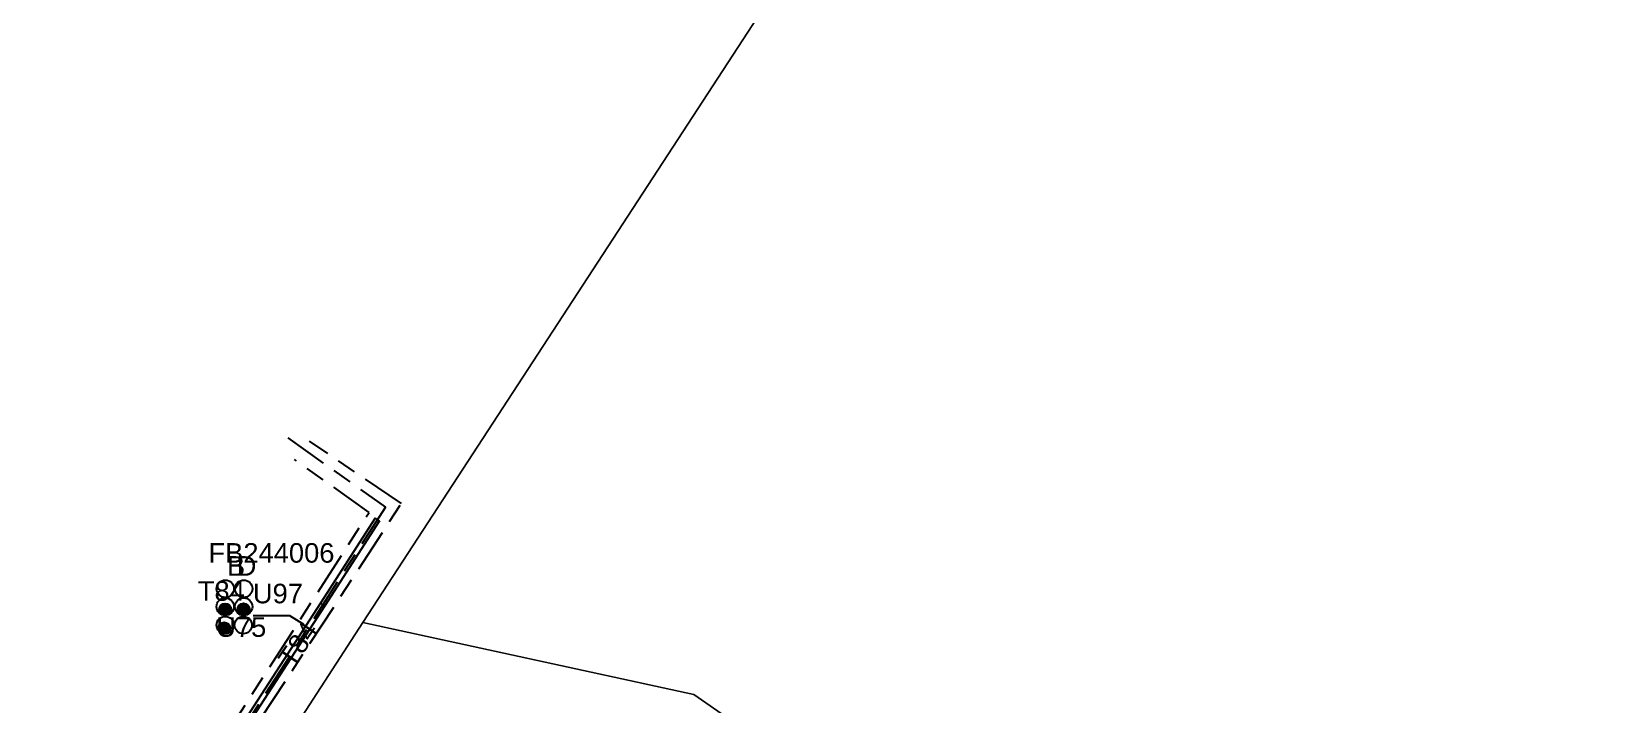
# Model space of a CAD drawing. Header units: metres. Extents: x 314728 to 315901, y 6265229 to 6266735.
# Drawn here: x 315121.7 to 315265.7, y 6266159.9 to 6266221.9 of the extents above; entities that cross this region are included whole.
import ezdxf
from ezdxf.enums import TextEntityAlignment as Align

# ---------------------------------------------------------------- set-up
doc = ezdxf.new("R2010")
doc.units = ezdxf.units.M
doc.linetypes.add('Cable Exist UG', pattern=[8.2, 4, -1.2, 1.8, -1.2])
doc.layers.get('0').update_dxf_attribs({"color": 6})
doc.layers.add('Cadastre Land Parcels_SP_EXT', color=250, linetype='Continuous', lineweight=5)
for name, color, linetype in [('Duct_SP_EXT', 7, 'Continuous'), ('Mains_HV_EXT', 7, 'Continuous'), ('Mains_LV_EXT', 7, 'Continuous')]:
    doc.layers.add(name, color=color, linetype=linetype)
doc.styles.get("Standard").update_dxf_attribs({"font": 'arial.ttf'})

# ---------------------------------------------------------------- blocks, each defined once
blk = doc.blocks.new('DUCT_EXT')
blk.add_circle((0, 0.8), 0.8)
at = {"flags": 1}
blk.add_attdef('Z', (0, 0), '', height=0.2, dxfattribs=at)
at = {"flags": 9}
for tag, p in [('DUCT_CODE', (0, 0)), ('XSECT_TYPE', (0, -0.2)), ('STATE', (0, -0.6)), ('FB_REFERENCE', (0, -0.4)), ('NOTES', (0, -0.8))]:
    blk.add_attdef(tag, text='', height=0.2, dxfattribs=at).set_placement(p, align=Align.MIDDLE_LEFT)
blk = doc.blocks.new('CABLE_LARGE_EXT')
h = blk.add_hatch(color=256)
edge = h.paths.add_edge_path()
edge.add_arc((0, 0.55), 0.55, 0, 360)
blk.add_circle((0, 0.55), 0.55)
at = {"flags": 1}
blk.add_attdef('Z', (0, 0), '', height=0.2, dxfattribs=at)
at = {"flags": 9}
for tag, p in [('COND_CODE', (0, 0)), ('STATE', (0, -0.4)), ('XSECT_SIZE', (0, -0.6)), ('FB_REFERENCE', (0, -0.2)), ('NOTES', (0, -0.8))]:
    blk.add_attdef(tag, text='', height=0.2, dxfattribs=at).set_placement(p, align=Align.MIDDLE_LEFT)

msp = doc.modelspace()

# ---------------------------------------------------------------- linework, layer by layer
at = {"layer": 'Cadastre Land Parcels_SP_EXT', "linetype": 'Continuous'}
for points in [[(315035.17, 6266228.85), (315025.25, 6266213.65), (315015.42, 6266198.52), (315022.17, 6266194.07), (315042.96, 6266180.41), (315074.22, 6266159.86), (315079.51, 6266156.39), (315126.1, 6266125.83), (315126.66, 6266126.72), (315140.97, 6266150.1), (315152.21, 6266167.43), (315249.84, 6266317.07)], [(315249.84, 6266317.07), (315152.21, 6266167.43), (315182.7, 6266160.78), (315194.45, 6266152.62), (315186.59, 6266141.07), (315198.94, 6266132.99), (315195.3, 6266127.68), (315196.79, 6266117.08), (315211.28, 6266098.66), (315218.37, 6266091.81), (315227.49, 6266085.6), (315232.41, 6266086.16), (315236.11, 6266091.8), (315260.31, 6266128.28), (315263.68, 6266133.58), (315267.33, 6266138.7)]]:
    msp.add_lwpolyline(points, dxfattribs=at)
msp.add_lwpolyline([(315182.94, 6266135.7), (315186.59, 6266141.07), (315194.45, 6266152.62), (315182.7, 6266160.78), (315152.21, 6266167.43), (315140.97, 6266150.1), (315148.45, 6266142.22), (315156.69, 6266136.47), (315167.8, 6266131.4), (315172.28, 6266130.97), (315182.94, 6266135.7)], close=True, dxfattribs=at)
at = {"layer": 'Duct_SP_EXT'}
for p, q in [((315153.35, 6266177.04), (315148.31, 6266169.21)), ((315153.75, 6266176.78), (315148.71, 6266168.95)), ((315153.35, 6266177.04), (315153.55, 6266176.91)), ((315153.75, 6266176.78), (315153.55, 6266176.91)), ((315148.31, 6266169.21), (315136.85, 6266151.53)), ((315148.71, 6266168.95), (315137.25, 6266151.27)), ((315148.31, 6266169.21), (315148.51, 6266169.08)), ((315148.71, 6266168.95), (315148.51, 6266169.08))]:
    msp.add_line(p, q, dxfattribs=at)
msp.add_lwpolyline([(315142.12, 6266168.08), (315145.46, 6266168.08), (315146.73, 6266167.26)], dxfattribs=at)
at = {"layer": 'Mains_HV_EXT', "linetype": 'Cable Exist UG'}
for points in [[(315137.45, 6266149.87), (315138.37, 6266151.77), (315155.76, 6266178.39), (315147.29, 6266184.12)], [(315178.45, 6265996.52), (315223.99, 6266065.71), (315216.06, 6266070.81), (315206.49, 6266078.03), (315198.82, 6266085.22), (315193.51, 6266092.02), (315188.88, 6266097.2), (315184.33, 6266100.02), (315179.92, 6266101.68), (315175.27, 6266102.57), (315171.87, 6266103.91), (315169.08, 6266105.43), (315167.11, 6266108.59), (315164.8, 6266113.15), (315162.1, 6266117.73), (315158.51, 6266121.38), (315152.65, 6266125.43), (315137.63, 6266135.09), (315142.15, 6266141.62), (315134.75, 6266149.57), (315152.8, 6266177.56), (315145.9, 6266182.44)]]:
    msp.add_lwpolyline(points, dxfattribs=at)
at = {"layer": 'Mains_LV_EXT', "linetype": 'Cable Exist UG'}
msp.add_lwpolyline([(315145.29, 6266184.41), (315154.28, 6266178.03), (315137.14, 6266151.39), (315141.47, 6266146.78)], dxfattribs=at)

# ---------------------------------------------------------------- block references
at = {"layer": 'Duct_SP_EXT'}
for name, p in [('DUCT_EXT', (315139.54, 6266169.73)), ('DUCT_EXT', (315141.24, 6266169.73)), ('DUCT_EXT', (315139.53, 6266168.08)), ('CABLE_LARGE_EXT', (315139.53, 6266168.08)), ('DUCT_EXT', (315141.23, 6266168.08)), ('DUCT_EXT', (315139.53, 6266166.38)), ('DUCT_EXT', (315141.19, 6266166.38))]:
    msp.add_blockref(name, p, dxfattribs=at)
at = {"layer": 'Duct_SP_EXT', "rotation": 90}
for p in [(315141.77, 6266168.64), (315139.99, 6266166.9)]:
    msp.add_blockref('CABLE_LARGE_EXT', p, dxfattribs=at)

# ---------------------------------------------------------------- texts
at = {"layer": 'Duct_SP_EXT'}
for s, p in [('FB244006', (315137.99, 6266172.93)), ('B', (315139.69, 6266171.73)), ('D', (315140.59, 6266171.73)), ('T84', (315137.01, 6266169.42)), ('U97', (315142.08, 6266169.19)), ('U75', (315138.7, 6266166.1))]:
    msp.add_text(s, height=1.8, dxfattribs=at).set_placement(p)
at = {"layer": 'Mains_LV_EXT'}
msp.add_text('T84', height=1.8, rotation=55.9702, dxfattribs=at).set_placement((315145.78, 6266163.12))

doc.saveas('drawing.dxf')
